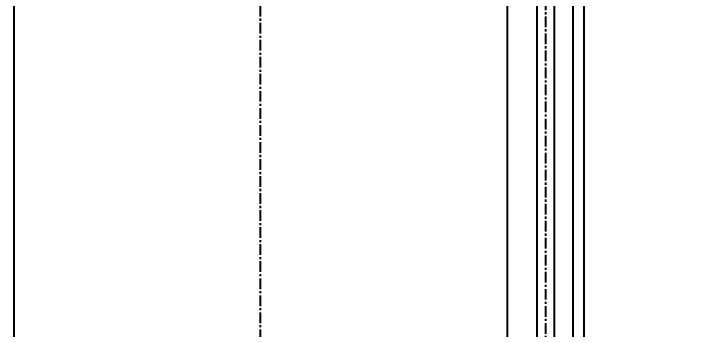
# Model space of a CAD drawing. Header units: inches. Extents: x 0 to 77285, y -118 to 40065.
# Drawn here: x 37029.6 to 37432.5, y 16896.9 to 17082.2 of the extents above; entities that cross this region are included whole.
import ezdxf

# ---------------------------------------------------------------- set-up
doc = ezdxf.new("R2010")
doc.units = ezdxf.units.IN
doc.header["$LTSCALE"] = 5
doc.header["$MEASUREMENT"] = 0
doc.linetypes.add('CENTER', pattern=[2, 1.25, -0.25, 0.25, -0.25])
for name, color, linetype in [('11', 1, 'CENTER'), ('B', 123, 'Continuous'), ('G', 231, 'Continuous')]:
    doc.layers.add(name, color=color, linetype=linetype)
doc.styles.add('SCI', font='')
doc.styles.get('SCI').set_extended_font_data('Gulim')
doc.dimstyles.new('SCH', dxfattribs={"dimtxt": 2.5, "dimasz": 2, "dimexe": 1.25, "dimexo": 0.625, "dimtad": 1, "dimdec": 8, "dimtxsty": 'SCI', "dimcen": 2.5, "dimclrd": 4, "dimclre": 4, "dimclrt": 7, "dimadec": 8, "dimazin": 2, "dimtfac": 1, "dimtdec": 8, "dimtmove": 0, "dimatfit": 3, "dimfxl": 1, "dimarcsym": 0})

# ---------------------------------------------------------------- blocks, each defined once
blk = doc.blocks.new('A$C249d82d8')
for p, q in [((290, 190), (6920, 190, 0)), ((290, 145), (6920, 145, 0)), ((290, -145), (6920, -145, 0))]:
    blk.add_line(p, q)
at = {"layer": '11'}
for p, q in [((290, 167.5), (6920, 167.5, 0)), ((6920, 0, 0), (290, 0))]:
    blk.add_line(p, q, dxfattribs=at)
at = {"layer": 'B'}
for p, q in [((290, 172.65), (6920, 172.65, 0)), ((290, 162.35), (6920, 162.35, 0))]:
    blk.add_line(p, q, dxfattribs=at)
at = {"layer": 'G'}
blk.add_line((290, 183.5), (6920, 183.5, 0), dxfattribs=at)
blk = doc.blocks.new('*D377')
at = {"color": 4, "lineweight": -2, "transparency": 16777216}
for p, q in [((37426.65, 22980.55), (39795.34, 22980.55)), ((39695.34, 16060.55), (39695.34, 22820.55)), ((37427.15, 15900.55), (39795.34, 15900.55))]:
    blk.add_line(p, q, dxfattribs=at)
at = {"color": 4, "transparency": 16777216}
for points in [[(39668.67, 22820.55), (39722, 22820.55), (39695.34, 22980.55)], [(39668.67, 16060.55), (39722, 16060.55), (39695.34, 15900.55)]]:
    blk.add_solid(points, dxfattribs=at)
at = {"layer": 'Defpoints', "color": 0, "transparency": 16777216}
for p in [(37376.65, 22980.55, 0), (39695.34, 22980.55), (37377.15, 15900.55)]:
    blk.add_point(p, dxfattribs=at)
at = {"color": 7, "transparency": 16777216, "insert": (39542.67, 19440.55), "char_height": 200, "attachment_point": 5, "rotation": 90, "style": 'SCI'}
blk.add_mtext('7080', dxfattribs=at)

msp = doc.modelspace()

# ---------------------------------------------------------------- block references
at = {"rotation": 270}
msp.add_blockref('A$C249d82d8', (37174.6497809, 22990.55047629, 0), dxfattribs=at)

# ---------------------------------------------------------------- dimensions: what is measured, and where the dimension line sits
dim = msp.add_linear_dim(base=(39695.3374974484, 22980.5504762947), p1=(37377.1497808981, 15900.5504762947), p2=(37376.6497808981, 22980.5504762947, 0.0000000034), angle=90, dimstyle='SCH', override={"dimscale": 80})
dim.commit()
dim.dimension.update_dxf_attribs({"geometry": '*D377', "text_midpoint": (39542.6743816029, 19440.5504762947)})

doc.saveas('drawing.dxf')
